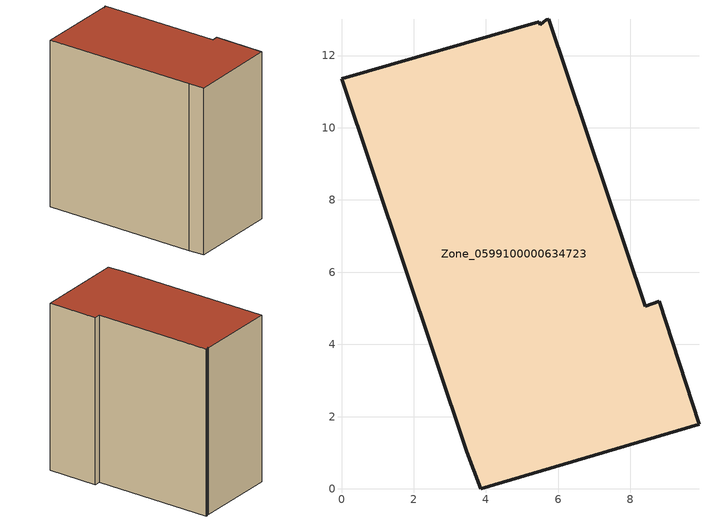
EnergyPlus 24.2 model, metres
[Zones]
Zone_0599100000634723
 floor ground (C_G): 5.51,12.86 5.67,12.99 5.74,13.01 8.41,5.06 8.8,5.19 9.9,1.79 3.86,0 3.47,1.03 0,11.35 5.48,12.94 z0
 wall outside (C_F): 3.47,1.03 3.86,0 9.9,1.79 8.8,5.19 8.41,5.06 5.74,13.01 5.67,12.99 5.51,12.86 5.48,12.94 0,11.35 3.47,1.03 z0:12.12
 roof outside (C_R): 8.41,5.06 5.74,13.01 5.67,12.99 5.51,12.86 5.48,12.94 0,11.35 3.47,1.03 3.86,0 9.9,1.79 8.8,5.19 z12.12
[BUILDING]
Pand.0599100000634723: North Axis=0; Terrain=City; Loads Convergence Tolerance Value=0.04; Temperature Convergence Tolerance Value=0.4; Solar Distribution=FullExterior; Maximum Number of Warmup Days=25; Minimum Number of Warmup Days=1
[Site:Location]
Rotterdam.The.Hague.AP_ZH_NLD Design_Conditions: Latitude=51.96; Longitude=4.45; Time Zone=1; Elevation=-4.5
[SITE:GROUNDTEMPERATURE:BUILDINGSURFACE]
18, 18, 18, 18, 18, 18, 18, 18, 18, 18, 18, 18
[MATERIAL] Thermal Absorptance=0.9; Solar Absorptance=0.7; Visible Absorptance=0.7
Name | Roughness | Thickness | Conductivity | Density | Specific Heat
G.TC.2006-2014 | MediumSmooth | 0.15 | 0.06 | 540 | 1210
F.TC.2006-2014 | Rough | 0.3 | 0.12 | 1920 | 840
R.TC.2006-2014 | MediumRough | 0.2 | 0.08 | 1500 | 1000
[CONSTRUCTION]
C_G: G.TC.2006-2014
C_F: F.TC.2006-2014
C_R: R.TC.2006-2014
[ZONE]
Zone_0599100000634723: Type=1; Multiplier=1; Ceiling Height=Autocalculate; Volume=Autocalculate; Floor Area=autocalculate; Part of Total Floor Area=Yes
[ZONEINFILTRATION:DESIGNFLOWRATE]
Infil_Zone_0599100000634723: Zone or ZoneList or Space or SpaceList=Zone_0599100000634723; Schedule=AlwaysOn; Design Flow Rate Calculation Method=Flow/Area; Flow Rate per Floor Area=0.0015; Constant Term Coefficient=1; Temperature Term Coefficient=0; Velocity Term Coefficient=0; Velocity Squared Term Coefficient=0
[HVACTEMPLATE:ZONE:IDEALLOADSAIRSYSTEM]
Zone_0599100000634723: Maximum Heating Supply Air Temperature=50; Minimum Cooling Supply Air Temperature=13; Maximum Heating Supply Air Humidity Ratio=0.0156; Minimum Cooling Supply Air Humidity Ratio=0.0077; Heating Limit=NoLimit; Cooling Limit=NoLimit; Dehumidification Control Type=ConstantSensibleHeatRatio; Cooling Sensible Heat Ratio=0.7; Dehumidification Setpoint=60; Humidification Control Type=None; Humidification Setpoint=30; Outdoor Air Method=None; Outdoor Air Flow Rate per Person=0.00944; Outdoor Air Flow Rate per Zone Floor Area=0; Outdoor Air Flow Rate per Zone=0; Demand Controlled Ventilation Type=None; Outdoor Air Economizer Type=NoEconomizer; Heat Recovery Type=None; Sensible Heat Recovery Effectiveness=0.7; Latent Heat Recovery Effectiveness=0.65
[ZONECONTROL:THERMOSTAT]
ThermostatControl_Zone_0599100000634723: Zone or ZoneList=Zone_0599100000634723; Control Type Schedule=DualSetpointControlType; Control 1=Thermostat_Zone_0599100000634723; Temperature Difference Between Cutout And Setpoint=0
[THERMOSTATSETPOINT:DUALSETPOINT]
Thermostat_Zone_0599100000634723: Heating Setpoint Temperature Schedule=HeatingSetpoint_Zone_0599100000634723; Cooling Setpoint Temperature Schedule=CoolingSetpoint_Zone_0599100000634723
[SCHEDULE:COMPACT]
HeatingSetpoint_Zone_0599100000634723: Through: 12/31, For: AllDays, Until: 24:00, 21
CoolingSetpoint_Zone_0599100000634723: Through: 12/31, For: AllDays, Until: 24:00, 24
DualSetpointControlType: Through: 12/31, For: AllDays, Until: 24:00, 4
AlwaysOn: Through: 12/31, For: AllDays, Until: 24:00, 1
